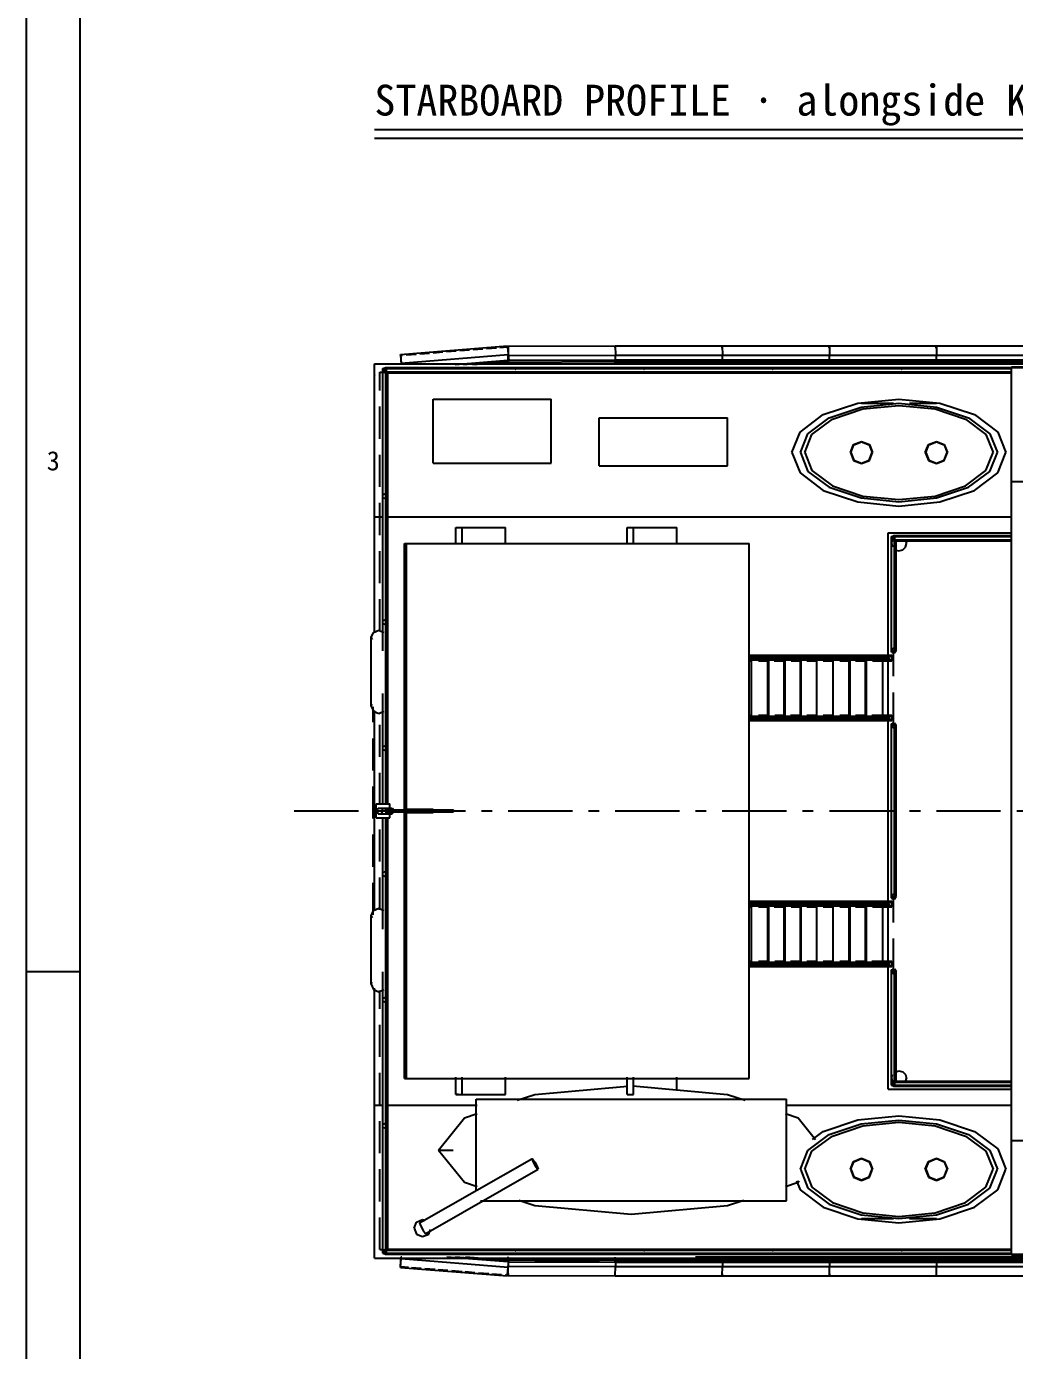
# Model space of a CAD drawing. Extents: x 5 to 836, y 5 to 589.
# Drawn here: x 5 to 97.3, y 261.6 to 385.3 of the extents above; entities that cross this region are included whole.
import ezdxf
from ezdxf.enums import TextEntityAlignment as Align

# ---------------------------------------------------------------- set-up
doc = ezdxf.new("R2010")
doc.units = 0
doc.linetypes.add('CENTER', pattern=[10, 6, -1.5, 1, -1.5])
doc.linetypes.add('DASHED', pattern=[4.5, 3, -1.5])
for name, color, linetype in [('CENTRE', 4, 'CENTER'), ('DETAIL', 8, 'CONTINUOUS'), ('FRAME', 7, 'CONTINUOUS'), ('MARKING', 4, 'DASHED'), ('OUTLINE', 7, 'CONTINUOUS'), ('TEXT', 7, 'CONTINUOUS'), ('THIN', 7, 'CONTINUOUS')]:
    doc.layers.add(name, color=color, linetype=linetype)

msp = doc.modelspace()

# ---------------------------------------------------------------- linework, layer by layer
at = {"layer": 'CENTRE'}
msp.add_line((30, 312), (480, 312), dxfattribs=at)
at = {"layer": 'DETAIL'}
for p, q in [((39.93, 354.67), (49.93, 355.47)), ((47.98, 355.23), (48.89, 355.3)), ((49.23, 355.33), (49.93, 355.39)), ((49.93, 355.39), (49.93, 355.47)), ((49.93, 355.47), (50, 354.65)), ((49.93, 355.39), (49.94, 355.18)), ((49.99, 355.43), (59.99, 355.46)), ((49.99, 355.16), (49.99, 355.43)), ((50, 355.43), (60, 355.47)), ((50, 355.43), (50.01, 354.57)), ((59.99, 355.33), (60, 355.47)), ((59.99, 355.33), (59.99, 355.46)), ((60, 355.47), (60.01, 354.6)), ((60, 355.47), (152.1, 355.47)), ((60, 355.47), (60.01, 354.6)), ((69.99, 355.33), (70, 355.47)), ((70, 355.47), (70.01, 354.6)), ((70, 355.47), (70, 355.33)), ((70, 355.27), (70, 355.47)), ((79.99, 355.33), (80, 355.47)), ((80, 355.47), (80.01, 354.6)), ((80, 355.27), (80, 355.47)), ((89.99, 355.27), (90, 355.47)), ((90, 355.47), (90.01, 354.6)), ((90, 355.47), (90, 355.33)), ((39.93, 354.59), (39.93, 354.67)), ((39.93, 354.67), (40, 353.85)), ((39.93, 354.59), (40.14, 354.6)), ((39.93, 354.59), (39.99, 353.76)), ((40, 353.85), (50, 354.65)), ((40.48, 354.63), (41.39, 354.7)), ((41.73, 354.73), (42.64, 354.8)), ((42.98, 354.83), (43.89, 354.9)), ((44.23, 354.93), (45.14, 355)), ((45.03, 353.73), (49.96, 354.13)), ((45.48, 355.03), (46.39, 355.1)), ((46.71, 353.73), (49.98, 353.99)), ((46.73, 355.13), (47.64, 355.2)), ((49.96, 354.13), (49.97, 354.06)), ((49.96, 354.13), (49.98, 353.99)), ((49.98, 353.99), (50, 353.73)), ((50, 354.65), (50.05, 354.09)), ((50, 354.14), (60, 354.18)), ((50, 354.07), (50, 354.14)), ((50, 354.14), (50, 353.96)), ((50, 353.96), (60, 354)), ((50.01, 354.57), (60.01, 354.6)), ((50.01, 354.04), (50.01, 354.57)), ((60, 354.04), (60, 354.18)), ((60, 354.18), (60, 354)), ((60, 354.04), (60, 354.18)), ((60, 354.18), (129.37, 354.18)), ((60, 354.18), (60, 353.99)), ((60, 354), (60, 353.73)), ((60, 353.88), (60, 354)), ((60, 353.99), (128.88, 353.99)), ((60.01, 354.07), (60.01, 354.6)), ((60.01, 354.6), (152.03, 354.6)), ((60.01, 354.07), (60.01, 354.6)), ((70, 354.04), (70, 354.18)), ((70, 354.18), (70, 353.99)), ((70, 354.18), (70, 354.04)), ((70, 353.73), (70, 353.99)), ((70, 353.88), (70, 353.99)), ((70.01, 354.07), (70.01, 354.6)), ((80, 354.04), (80, 354.18)), ((80, 354.18), (80, 353.99)), ((80, 354.18), (80, 354.04)), ((80, 353.73), (80, 353.99)), ((80, 353.88), (80, 353.99)), ((80.01, 354.07), (80.01, 354.6)), ((90, 354.04), (90, 354.18)), ((90, 354.18), (90, 353.99)), ((90, 354.18), (90, 354.04)), ((90, 353.73), (90, 353.99)), ((90, 353.88), (90, 353.99)), ((90.01, 354.07), (90.01, 354.6)), ((37.5, 328.65), (37.5, 353.8)), ((37.5, 353.8), (111.5, 353.8)), ((38.3, 353.35), (38.58, 353.44)), ((38.3, 326.97), (38.3, 353.35)), ((38.3, 353.2), (38.69, 353.2)), ((38.3, 353.05), (38.58, 352.96)), ((38.5, 353.01), (38.5, 353.44)), ((38.5, 353.44), (129.76, 353.44)), ((38.5, 353.35), (97.08, 353.35)), ((38.5, 353.05), (97.08, 353.05)), ((38.58, 353.44), (38.72, 353.25)), ((38.58, 312.56), (38.58, 353.2)), ((38.58, 352.96), (38.68, 353.1)), ((38.64, 352.96), (97.08, 352.96)), ((38.75, 312.56), (38.75, 353.06)), ((40, 353.85), (40.01, 353.78)), ((50, 353.96), (50, 353.77)), ((50.32, 353.35), (50.6, 353.44)), ((50.32, 353.29), (50.32, 353.35)), ((50.32, 353.05), (50.32, 353.11)), ((50.32, 353.05), (50.6, 352.96)), ((50.6, 353.44), (50.74, 353.25)), ((50.6, 352.96), (50.71, 353.1)), ((62.35, 353.35), (62.63, 353.44)), ((62.35, 353.29), (62.35, 353.35)), ((62.35, 353.05), (62.35, 353.11)), ((62.35, 353.05), (62.63, 352.96)), ((62.63, 353.44), (62.77, 353.25)), ((62.63, 352.96), (62.73, 353.1)), ((74.38, 353.35), (74.66, 353.44)), ((74.38, 353.29), (74.38, 353.35)), ((74.38, 353.05), (74.38, 353.11)), ((74.38, 353.05), (74.66, 352.96)), ((74.66, 353.44), (74.79, 353.25)), ((74.66, 352.96), (74.76, 353.1)), ((86.4, 353.35), (86.68, 353.44)), ((86.4, 353.29), (86.4, 353.35)), ((86.4, 353.05), (86.4, 353.11)), ((86.4, 353.05), (86.68, 352.96)), ((86.68, 353.44), (86.82, 353.25)), ((86.68, 352.96), (86.79, 353.1)), ((97, 353.5), (132.5, 353.5)), ((97, 270.5), (97, 353.5)), ((37.5, 352.1), (37.57, 352.11)), ((43, 344.5), (43, 350.5)), ((54, 344.5), (54, 350.5)), ((82.67, 350.12), (86.5, 350.5)), ((86.5, 350.5), (90.33, 350.12)), ((77.26, 347.41), (79.43, 349.04)), ((79.43, 349.04), (82.67, 350.12)), ((79.99, 348.75), (82.98, 349.75)), ((80.28, 348.61), (83.13, 349.57)), ((82.98, 349.75), (86.5, 350.1)), ((83.13, 349.57), (86.5, 349.9)), ((86.5, 350.1), (90.02, 349.75)), ((86.5, 349.9), (89.87, 349.57)), ((89.87, 349.57), (92.72, 348.61)), ((90.02, 349.75), (93.01, 348.75)), ((90.33, 350.12), (93.57, 349.04)), ((93.57, 349.04), (95.74, 347.41)), ((58.5, 348.75), (70.5, 348.75)), ((58.5, 344.25), (58.5, 348.75)), ((70.5, 344.25), (70.5, 348.75)), ((78, 347.26), (79.99, 348.75)), ((78.37, 347.18), (80.28, 348.61)), ((92.72, 348.61), (94.63, 347.18)), ((93.01, 348.75), (95, 347.26)), ((76.5, 345.5), (77.26, 347.41)), ((77.3, 345.5), (78, 347.26)), ((77.7, 345.5), (78.37, 347.18)), ((94.63, 347.18), (95.3, 345.5)), ((95, 347.26), (95.7, 345.5)), ((95.74, 347.41), (96.5, 345.5)), ((76.5, 345.5), (77.26, 343.59)), ((77.3, 345.5), (78, 343.74)), ((77.7, 345.5), (78.37, 343.82)), ((81.96, 345.5), (82.26, 346.24)), ((81.96, 345.5), (82.26, 344.76)), ((82, 345.5), (82.29, 346.21)), ((82, 345.5), (82.29, 344.79)), ((82.26, 346.24), (83, 346.54)), ((82.29, 346.21), (83, 346.5)), ((83, 346.54), (83.74, 346.24)), ((83, 346.5), (83.71, 346.21)), ((83.71, 346.21), (84, 345.5)), ((83.71, 344.79), (84, 345.5)), ((83.74, 346.24), (84.04, 345.5)), ((83.74, 344.76), (84.04, 345.5)), ((88.96, 345.5), (89.26, 346.24)), ((88.96, 345.5), (89.26, 344.76)), ((89, 345.5), (89.29, 346.21)), ((89, 345.5), (89.29, 344.79)), ((89.26, 346.24), (90, 346.54)), ((89.29, 346.21), (90, 346.5)), ((90, 346.54), (90.74, 346.24)), ((90, 346.5), (90.71, 346.21)), ((90.71, 346.21), (91, 345.5)), ((90.71, 344.79), (91, 345.5)), ((90.74, 346.24), (91.04, 345.5)), ((90.74, 344.76), (91.04, 345.5)), ((94.63, 343.82), (95.3, 345.5)), ((95, 343.74), (95.7, 345.5)), ((95.74, 343.59), (96.5, 345.5)), ((58.5, 344.25), (70.5, 344.25)), ((82.26, 344.76), (83, 344.46)), ((82.29, 344.79), (83, 344.5)), ((83, 344.5), (83.71, 344.79)), ((83, 344.46), (83.74, 344.76)), ((89.26, 344.76), (90, 344.46)), ((89.29, 344.79), (90, 344.5)), ((90, 344.5), (90.71, 344.79)), ((90, 344.46), (90.74, 344.76)), ((77.26, 343.59), (79.43, 341.96)), ((78, 343.74), (79.99, 342.25)), ((78.37, 343.82), (80.28, 342.39)), ((92.72, 342.39), (94.63, 343.82)), ((93.01, 342.25), (95, 343.74)), ((93.57, 341.96), (95.74, 343.59)), ((38.3, 341.58), (38.58, 341.67)), ((38.58, 341.67), (38.75, 341.43)), ((79.43, 341.96), (82.67, 340.88)), ((79.99, 342.25), (82.98, 341.25)), ((80.28, 342.39), (83.13, 341.43)), ((89.87, 341.43), (92.72, 342.39)), ((90.02, 341.25), (93.01, 342.25)), ((90.33, 340.88), (93.57, 341.96)), ((97, 342.8), (268.7, 342.8)), ((38.3, 341.28), (38.58, 341.19)), ((38.58, 341.19), (38.75, 341.43)), ((82.67, 340.88), (86.5, 340.5)), ((82.98, 341.25), (86.5, 340.9)), ((83.13, 341.43), (86.5, 341.1)), ((86.5, 341.1), (89.87, 341.43)), ((86.5, 340.9), (90.02, 341.25)), ((86.5, 340.5), (90.33, 340.88)), ((37.5, 339.5), (38.34, 339.5)), ((38.76, 339.5), (97.09, 339.5)), ((45.1, 338.5), (49.75, 338.5)), ((45.1, 336.96), (45.1, 338.5)), ((45.25, 338.43), (45.25, 338.5)), ((45.7, 336.96), (45.7, 338.5)), ((49.75, 336.96), (49.75, 338.5)), ((61.1, 338.5), (65.75, 338.5)), ((61.1, 336.96), (61.1, 338.5)), ((61.25, 338.43), (61.25, 338.5)), ((61.7, 336.96), (61.7, 338.5)), ((65.75, 336.96), (65.75, 338.5)), ((85.5, 338), (97.08, 338)), ((85.5, 326.38), (85.5, 338)), ((40.3, 337), (72.5, 337)), ((40.3, 287), (40.3, 337)), ((40.5, 287), (40.5, 337)), ((72.5, 287), (72.5, 337)), ((85.8, 337.65), (86.08, 337.74)), ((85.8, 326.85), (85.8, 337.65)), ((85.8, 337.5), (86.19, 337.5)), ((85.8, 337), (85.89, 337.35)), ((85.8, 337.35), (86.08, 337.26)), ((85.8, 337), (85.89, 336.65)), ((86, 337.31), (86, 337.74)), ((86, 337.74), (97.08, 337.74)), ((86, 337.65), (97.08, 337.65)), ((86, 337.35), (97.08, 337.35)), ((86.08, 337.74), (86.22, 337.55)), ((86.08, 327), (86.08, 337.5)), ((86.08, 337.26), (86.18, 337.4)), ((86.14, 337.26), (97.08, 337.26)), ((86.25, 327), (86.25, 337.36)), ((86.27, 337.64), (86.5, 337.7)), ((86.5, 337.7), (86.73, 337.64)), ((86.85, 336.39), (87.11, 336.65)), ((87.11, 336.65), (87.2, 337)), ((87.12, 337.29), (87.2, 337)), ((86.21, 336.38), (86.5, 336.3)), ((86.5, 336.3), (86.85, 336.39)), ((38.3, 329.8), (38.58, 329.89)), ((38.3, 329.51), (38.58, 329.42)), ((38.58, 329.89), (38.75, 329.66)), ((38.58, 329.42), (38.75, 329.66)), ((85.8, 327.15), (86.08, 327.24)), ((85.8, 327), (86.25, 327)), ((85.8, 326.85), (86.08, 326.76)), ((86.08, 327.24), (86.25, 327)), ((86.08, 326.76), (86.25, 327)), ((72.42, 326.3), (85.53, 326.3)), ((72.44, 326.56), (85.83, 326.56)), ((72.44, 326.47), (85.79, 326.47)), ((72.44, 326.13), (85.79, 326.13)), ((72.44, 326.04), (72.79, 326.04)), ((72.74, 320.77), (72.74, 326.16)), ((73.37, 326.04), (74.39, 326.04)), ((74.26, 320.77), (74.26, 326.16)), ((74.34, 320.84), (74.34, 326.09)), ((74.83, 326.04), (75.88, 326.04)), ((75.78, 320.77), (75.78, 326.16)), ((75.86, 320.84), (75.86, 326.09)), ((76.44, 326.04), (77.39, 326.04)), ((77.3, 320.77), (77.3, 326.16)), ((77.38, 320.84), (77.38, 326.09)), ((77.9, 326.04), (78.88, 326.04)), ((78.82, 320.77), (78.82, 326.16)), ((79.43, 326.04), (80.39, 326.04)), ((80.34, 320.77), (80.34, 326.16)), ((80.97, 326.04), (81.99, 326.04)), ((81.86, 320.77), (81.86, 326.16)), ((81.94, 320.84), (81.94, 326.09)), ((82.43, 326.04), (83.48, 326.04)), ((83.38, 320.77), (83.38, 326.16)), ((83.46, 320.84), (83.46, 326.09)), ((84.04, 326.04), (85.83, 326.04)), ((84.98, 320.84), (84.98, 326.09)), ((85.47, 326.35), (85.57, 326.56)), ((85.49, 326.2), (85.57, 326.04)), ((85.5, 320.78), (85.5, 326.17)), ((85.53, 326.3), (85.61, 326.47)), ((85.53, 326.3), (85.61, 326.13)), ((85.73, 326.3), (85.87, 326.3)), ((85.79, 326.47), (85.87, 326.3)), ((85.79, 326.13), (85.87, 326.3)), ((85.83, 326.56), (85.96, 326.3)), ((85.83, 326.04), (85.96, 326.3)), ((38.3, 312.56), (38.3, 322.98)), ((37.5, 302.69), (37.5, 321.38)), ((72.42, 320.7), (85.53, 320.7)), ((72.44, 320.96), (72.79, 320.96)), ((72.44, 320.87), (85.79, 320.87)), ((73.37, 320.96), (74.39, 320.96)), ((74.9, 320.96), (75.88, 320.96)), ((76.37, 320.96), (77.39, 320.96)), ((77.9, 320.96), (78.88, 320.96)), ((79.43, 320.96), (80.39, 320.96)), ((80.97, 320.96), (81.99, 320.96)), ((82.43, 320.96), (83.48, 320.96)), ((83.97, 320.96), (85.83, 320.96)), ((85.47, 320.75), (85.57, 320.96)), ((85.49, 320.6), (85.57, 320.44)), ((85.5, 303.36), (85.5, 320.57)), ((85.53, 320.7), (85.61, 320.87)), ((85.53, 320.7), (85.61, 320.53)), ((85.73, 320.7), (85.87, 320.7)), ((85.79, 320.87), (85.87, 320.7)), ((85.79, 320.53), (85.87, 320.7)), ((85.83, 320.96), (85.96, 320.7)), ((85.83, 320.44), (85.96, 320.7)), ((72.44, 320.53), (85.79, 320.53)), ((72.44, 320.44), (85.83, 320.44)), ((85.8, 320.15), (86.08, 320.24)), ((85.8, 303.85), (85.8, 320.15)), ((85.8, 320), (86.25, 320)), ((85.8, 319.85), (86.08, 319.76)), ((86.08, 320.24), (86.25, 320)), ((86.08, 304), (86.08, 320)), ((86.08, 319.76), (86.25, 320)), ((86.25, 304), (86.25, 320)), ((38.3, 318.03), (38.58, 318.12)), ((38.58, 318.12), (38.75, 317.89)), ((38.3, 317.74), (38.58, 317.65)), ((38.58, 317.65), (38.75, 317.89)), ((37.65, 312.65), (38.95, 312.65)), ((37.65, 311.35), (37.65, 312.65)), ((37.7, 312), (37.85, 312.26)), ((37.7, 312), (37.83, 312)), ((37.7, 312), (37.85, 311.74)), ((37.85, 312.26), (39.15, 312.26)), ((38.15, 312.26), (38.3, 312)), ((38.15, 311.74), (38.3, 312)), ((38.3, 312), (39.3, 312)), ((38.5, 311.9), (38.5, 312.1)), ((38.5, 312.1), (44.9, 312.1)), ((38.5, 311.9), (44.9, 311.9)), ((38.95, 311.35), (38.95, 312.65)), ((39.15, 312.26), (39.3, 312)), ((39.15, 311.74), (39.3, 312)), ((40.4, 312.15), (43, 312.15)), ((44.9, 311.9), (44.9, 312.1)), ((37.65, 311.35), (38.95, 311.35)), ((37.85, 311.74), (39.15, 311.74)), ((38.3, 300.95), (38.3, 311.37)), ((38.58, 270.8), (38.58, 311.37)), ((38.75, 270.87), (38.75, 311.37)), ((40.4, 311.85), (43, 311.85)), ((38.3, 306.26), (38.58, 306.35)), ((38.3, 305.97), (38.58, 305.88)), ((38.58, 306.35), (38.75, 306.11)), ((38.58, 305.88), (38.75, 306.11)), ((72.42, 303.3), (85.53, 303.3)), ((72.44, 303.56), (85.83, 303.56)), ((72.44, 303.47), (85.79, 303.47)), ((85.47, 303.35), (85.57, 303.56)), ((85.53, 303.3), (85.61, 303.47)), ((85.53, 303.3), (85.61, 303.13)), ((85.73, 303.3), (85.87, 303.3)), ((85.79, 303.47), (85.87, 303.3)), ((85.79, 303.13), (85.87, 303.3)), ((85.8, 304.15), (86.08, 304.24)), ((85.8, 304), (86.25, 304)), ((85.8, 303.85), (86.08, 303.76)), ((85.83, 303.56), (85.96, 303.3)), ((85.83, 303.04), (85.96, 303.3)), ((86.08, 304.24), (86.25, 304)), ((86.08, 303.76), (86.25, 304)), ((72.44, 303.13), (85.79, 303.13)), ((72.44, 303.04), (72.79, 303.04)), ((72.74, 297.77), (72.74, 303.16)), ((73.37, 303.04), (74.39, 303.04)), ((74.26, 297.77), (74.26, 303.16)), ((74.34, 297.84), (74.34, 303.09)), ((74.83, 303.04), (75.88, 303.04)), ((75.78, 297.77), (75.78, 303.16)), ((75.86, 297.84), (75.86, 303.09)), ((76.44, 303.04), (77.39, 303.04)), ((77.3, 297.77), (77.3, 303.16)), ((77.38, 297.84), (77.38, 303.09)), ((77.9, 303.04), (78.88, 303.04)), ((78.82, 297.77), (78.82, 303.16)), ((79.43, 303.04), (80.39, 303.04)), ((80.34, 297.77), (80.34, 303.16)), ((80.97, 303.04), (81.99, 303.04)), ((81.86, 297.77), (81.86, 303.16)), ((81.94, 297.84), (81.94, 303.09)), ((82.43, 303.04), (83.48, 303.04)), ((83.38, 297.77), (83.38, 303.16)), ((83.46, 297.84), (83.46, 303.09)), ((84.04, 303.04), (85.83, 303.04)), ((84.98, 297.84), (84.98, 303.09)), ((85.49, 303.2), (85.57, 303.04)), ((85.5, 297.76), (85.5, 303.22)), ((72.42, 297.7), (85.53, 297.7)), ((72.44, 297.96), (72.79, 297.96)), ((72.44, 297.87), (85.79, 297.87)), ((72.44, 297.53), (85.79, 297.53)), ((72.44, 297.44), (85.83, 297.44)), ((73.37, 297.96), (74.39, 297.96)), ((74.9, 297.96), (75.88, 297.96)), ((76.37, 297.96), (77.39, 297.96)), ((77.9, 297.96), (78.88, 297.96)), ((79.43, 297.96), (80.39, 297.96)), ((80.97, 297.96), (81.99, 297.96)), ((82.43, 297.96), (83.48, 297.96)), ((83.97, 297.96), (85.83, 297.96)), ((85.47, 297.75), (85.57, 297.96)), ((85.49, 297.6), (85.57, 297.44)), ((85.5, 286), (85.5, 297.62)), ((85.53, 297.7), (85.61, 297.87)), ((85.53, 297.7), (85.61, 297.53)), ((85.73, 297.7), (85.87, 297.7)), ((85.79, 297.87), (85.87, 297.7)), ((85.79, 297.53), (85.87, 297.7)), ((85.8, 297.15), (86.08, 297.24)), ((85.8, 286.35), (85.8, 297.15)), ((85.83, 297.96), (85.96, 297.7)), ((85.83, 297.44), (85.96, 297.7)), ((86.08, 297.24), (86.25, 297)), ((38.3, 270.65), (38.3, 296.96)), ((85.8, 297), (86.25, 297)), ((85.8, 296.85), (86.08, 296.76)), ((86.08, 286.5), (86.08, 297)), ((86.08, 296.76), (86.25, 297)), ((86.25, 286.57), (86.25, 297)), ((37.5, 270.2), (37.5, 295.42)), ((38.3, 294.49), (38.58, 294.58)), ((38.58, 294.58), (38.75, 294.34)), ((38.3, 294.2), (38.58, 294.11)), ((38.58, 294.11), (38.75, 294.34)), ((85.8, 287), (85.89, 287.35)), ((86.21, 287.62), (86.5, 287.7)), ((86.5, 287.7), (86.85, 287.61)), ((86.85, 287.61), (87.11, 287.35)), ((87.11, 287.35), (87.2, 287)), ((40.3, 287), (72.5, 287)), ((45.1, 285.5), (45.1, 287.11)), ((45.7, 285.5), (45.7, 287.11)), ((49.75, 285.5), (49.75, 287.11)), ((61.1, 285.5), (61.1, 287.11)), ((61.7, 285.5), (61.7, 287.11)), ((65.75, 285.85), (65.75, 287.11)), ((85.5, 286), (97.08, 286)), ((85.8, 287), (85.89, 286.65)), ((85.8, 286.65), (86.08, 286.74)), ((85.8, 286.5), (86.19, 286.5)), ((85.8, 286.35), (86.08, 286.26)), ((86, 286.26), (86, 286.69)), ((86, 286.65), (97.08, 286.65)), ((86, 286.35), (97.08, 286.35)), ((86, 286.26), (97.08, 286.26)), ((86.08, 286.74), (86.22, 286.55)), ((86.08, 286.26), (86.18, 286.4)), ((86.14, 286.74), (97.08, 286.74)), ((86.44, 286.32), (86.5, 286.3)), ((86.5, 286.3), (86.56, 286.32)), ((87.11, 286.65), (87.2, 287)), ((45.1, 285.5), (49.75, 285.5)), ((45.25, 285.5), (45.25, 285.57)), ((47, 285.05), (76, 285.05)), ((47, 276.46), (47, 285.05)), ((61.1, 285.5), (61.7, 285.5)), ((76, 275.55), (76, 285.05)), ((37.5, 284.5), (38.34, 284.5)), ((38.76, 284.5), (47.09, 284.5)), ((75.93, 284.5), (97.09, 284.5)), ((82.67, 283.12), (86.5, 283.5)), ((86.5, 283.5), (90.33, 283.12)), ((38.3, 282.72), (38.58, 282.81)), ((38.3, 282.42), (38.58, 282.33)), ((38.58, 282.81), (38.75, 282.57)), ((38.58, 282.33), (38.75, 282.57)), ((43.5, 280.3), (45.91, 283.3)), ((77.09, 283.3), (78.71, 281.28)), ((79.43, 282.04), (82.67, 283.12)), ((79.99, 281.75), (82.98, 282.75)), ((80.28, 281.61), (83.13, 282.57)), ((82.98, 282.75), (86.5, 283.1)), ((83.13, 282.57), (86.5, 282.9)), ((86.5, 283.1), (90.02, 282.75)), ((86.5, 282.9), (89.87, 282.57)), ((89.87, 282.57), (92.72, 281.61)), ((90.02, 282.75), (93.01, 281.75)), ((90.33, 283.12), (93.57, 282.04)), ((78, 280.26), (79.99, 281.75)), ((78.37, 280.18), (80.28, 281.61)), ((78.43, 281.29), (79.43, 282.04)), ((92.72, 281.61), (94.63, 280.18)), ((93.01, 281.75), (95, 280.26)), ((93.57, 282.04), (95.74, 280.41)), ((97, 281.2), (268.7, 281.2)), ((43.5, 280.3), (44.87, 280.3)), ((43.5, 280.3), (45.91, 277.3)), ((77.3, 278.5), (78, 280.26)), ((77.7, 278.5), (78.37, 280.18)), ((94.63, 280.18), (95.3, 278.5)), ((95, 280.26), (95.7, 278.5)), ((95.74, 280.41), (96.5, 278.5)), ((52.2, 279.49), (52.27, 279.47)), ((52.2, 279.49), (52.3, 279.23)), ((52.27, 279.47), (52.48, 279.17)), ((52.3, 279.23), (52.52, 278.83)), ((52.48, 279.17), (52.7, 278.77)), ((52.52, 278.83), (52.73, 278.53)), ((52.7, 278.77), (52.8, 278.51)), ((52.73, 278.53), (52.8, 278.51)), ((77.3, 278.5), (78, 276.74)), ((77.7, 278.5), (78.37, 276.82)), ((81.96, 278.5), (82.26, 279.24)), ((81.96, 278.5), (82.26, 277.76)), ((82, 278.5), (82.29, 279.21)), ((82, 278.5), (82.29, 277.79)), ((82.26, 279.24), (83, 279.54)), ((82.29, 279.21), (83, 279.5)), ((83, 279.54), (83.74, 279.24)), ((83, 279.5), (83.71, 279.21)), ((83.71, 279.21), (84, 278.5)), ((83.71, 277.79), (84, 278.5)), ((83.74, 279.24), (84.04, 278.5)), ((83.74, 277.76), (84.04, 278.5)), ((88.96, 278.5), (89.26, 279.24)), ((88.96, 278.5), (89.26, 277.76)), ((89, 278.5), (89.29, 279.21)), ((89, 278.5), (89.29, 277.79)), ((89.26, 279.24), (90, 279.54)), ((89.29, 279.21), (90, 279.5)), ((90, 279.54), (90.74, 279.24)), ((90, 279.5), (90.71, 279.21)), ((90.71, 279.21), (91, 278.5)), ((90.71, 277.79), (91, 278.5)), ((90.74, 279.24), (91.04, 278.5)), ((90.74, 277.76), (91.04, 278.5)), ((94.63, 276.82), (95.3, 278.5)), ((95, 276.74), (95.7, 278.5)), ((95.74, 276.59), (96.5, 278.5)), ((76.93, 277.42), (77.26, 276.59)), ((77.09, 277.3), (77.18, 277.41)), ((82.26, 277.76), (83, 277.46)), ((82.29, 277.79), (83, 277.5)), ((83, 277.5), (83.71, 277.79)), ((83, 277.46), (83.74, 277.76)), ((89.26, 277.76), (90, 277.46)), ((89.29, 277.79), (90, 277.5)), ((90, 277.5), (90.71, 277.79)), ((90, 277.46), (90.74, 277.76)), ((77.26, 276.59), (79.43, 274.96)), ((78, 276.74), (79.99, 275.25)), ((78.37, 276.82), (80.28, 275.39)), ((92.72, 275.39), (94.63, 276.82)), ((93.01, 275.25), (95, 276.74)), ((93.57, 274.96), (95.74, 276.59)), ((47.42, 275.55), (76, 275.55)), ((79.43, 274.96), (82.67, 273.88)), ((79.99, 275.25), (82.98, 274.25)), ((80.28, 275.39), (83.13, 274.43)), ((89.87, 274.43), (92.72, 275.39)), ((90.02, 274.25), (93.01, 275.25)), ((90.33, 273.88), (93.57, 274.96)), ((41.2, 273), (41.43, 273.57)), ((41.43, 273.57), (42, 273.8)), ((42, 273.8), (42.25, 273.7)), ((82.67, 273.88), (86.5, 273.5)), ((82.98, 274.25), (86.5, 273.9)), ((83.13, 274.43), (86.5, 274.1)), ((86.5, 274.1), (89.87, 274.43)), ((86.5, 273.9), (90.02, 274.25)), ((86.5, 273.5), (90.33, 273.88)), ((41.2, 273), (41.43, 272.43)), ((41.43, 272.43), (42, 272.2)), ((41.7, 273.49), (41.73, 273.48)), ((41.7, 273.49), (41.8, 273.23)), ((41.8, 273.23), (42.02, 272.83)), ((42, 272.2), (42.57, 272.43)), ((42.02, 272.83), (42.23, 272.53)), ((42.23, 272.53), (42.3, 272.51)), ((42.57, 272.43), (42.75, 272.87)), ((37.5, 271.9), (37.57, 271.89)), ((37.5, 270.2), (111.5, 270.2)), ((38.3, 270.95), (38.58, 271.04)), ((38.3, 270.8), (38.69, 270.8)), ((38.3, 270.65), (38.58, 270.56)), ((38.5, 270.56), (38.5, 270.99)), ((38.5, 270.95), (97.08, 270.95)), ((38.5, 270.65), (97.08, 270.65)), ((38.5, 270.56), (129.76, 270.56)), ((38.58, 271.04), (38.72, 270.85)), ((38.58, 270.56), (38.68, 270.7)), ((38.64, 271.04), (97.08, 271.04)), ((39.93, 269.41), (40, 270.31)), ((39.93, 269.33), (40, 270.15)), ((40, 270.31), (40.06, 270.31)), ((40, 270.15), (40.01, 270.29)), ((40, 270.15), (50, 269.35)), ((44.27, 270.33), (49.96, 269.87)), ((46.02, 270.33), (49.98, 270.01)), ((49.96, 269.87), (49.98, 270.01)), ((49.96, 269.87), (49.97, 270)), ((49.98, 270.01), (50, 270.27)), ((50, 270.04), (50, 270.3)), ((50, 270.04), (60, 270)), ((50, 269.86), (50, 270.04)), ((50, 269.99), (50, 269.86)), ((50, 269.35), (50.05, 269.91)), ((50, 269.86), (60, 269.82)), ((50.01, 269.9), (50.01, 269.43)), ((50.32, 270.95), (50.6, 271.04)), ((50.32, 270.89), (50.32, 270.95)), ((50.32, 270.65), (50.32, 270.71)), ((50.32, 270.65), (50.6, 270.56)), ((50.6, 271.04), (50.74, 270.85)), ((50.6, 270.56), (50.71, 270.7)), ((60, 270), (60, 270.27)), ((60, 270.12), (60, 270)), ((60, 270.01), (128.95, 270.01)), ((60, 269.82), (60, 270.01)), ((60, 269.82), (60, 270)), ((60, 269.89), (60, 269.82)), ((60, 269.89), (60, 269.82)), ((60, 269.82), (152.1, 269.82)), ((60.01, 269.87), (60.01, 269.4)), ((60.01, 269.86), (60.01, 269.4)), ((62.35, 270.95), (62.63, 271.04)), ((62.35, 270.89), (62.35, 270.95)), ((62.35, 270.65), (62.35, 270.71)), ((62.35, 270.65), (62.63, 270.56)), ((62.63, 271.04), (62.77, 270.85)), ((62.63, 270.56), (62.73, 270.7)), ((67.5, 270.3), (129.59, 270.3)), ((70, 270.01), (70, 270.27)), ((70, 270.12), (70, 270.01)), ((70, 269.82), (70, 270.03)), ((70, 269.82), (70, 270.01)), ((70, 269.89), (70, 269.82)), ((70.01, 269.87), (70.01, 269.4)), ((74.38, 270.95), (74.66, 271.04)), ((74.38, 270.89), (74.38, 270.95)), ((74.38, 270.65), (74.38, 270.71)), ((74.38, 270.65), (74.66, 270.56)), ((74.66, 271.04), (74.79, 270.85)), ((74.66, 270.56), (74.76, 270.7)), ((80, 270.01), (80, 270.27)), ((80, 270.12), (80, 270.01)), ((80, 269.82), (80, 270.03)), ((80, 269.82), (80, 270.01)), ((80, 269.89), (80, 269.82)), ((80.01, 269.87), (80.01, 269.4)), ((86.4, 270.95), (86.68, 271.04)), ((86.4, 270.89), (86.4, 270.95)), ((86.4, 270.65), (86.4, 270.71)), ((86.4, 270.65), (86.68, 270.56)), ((86.68, 271.04), (86.82, 270.85)), ((86.68, 270.56), (86.79, 270.7)), ((90, 270.01), (90, 270.27)), ((90, 270.12), (90, 270.01)), ((90, 269.82), (90, 270.03)), ((90, 269.82), (90, 270.01)), ((90, 269.89), (90, 269.82)), ((90.01, 269.87), (90.01, 269.4)), ((97, 270.5), (132.5, 270.5)), ((39.93, 269.41), (39.93, 269.33)), ((39.93, 269.41), (40.69, 269.35)), ((39.93, 269.33), (49.93, 268.53)), ((40.97, 269.33), (41.87, 269.26)), ((42.22, 269.23), (43.19, 269.15)), ((43.47, 269.13), (44.37, 269.06)), ((44.72, 269.03), (45.69, 268.95)), ((45.97, 268.93), (46.87, 268.86)), ((47.22, 268.83), (48.19, 268.75)), ((48.47, 268.73), (49.37, 268.66)), ((49.72, 268.63), (49.93, 268.61)), ((49.93, 268.53), (50, 269.35)), ((49.93, 268.61), (49.94, 268.82)), ((49.93, 268.61), (49.93, 268.53)), ((49.99, 268.77), (49.99, 268.57)), ((50, 268.57), (50.01, 269.43)), ((50.01, 269.43), (60.01, 269.4)), ((59.99, 268.6), (59.99, 268.54)), ((59.99, 268.6), (60, 268.53)), ((60, 268.53), (60.01, 269.4)), ((60, 268.53), (60.01, 269.4)), ((60.01, 269.4), (152.03, 269.4)), ((69.99, 268.6), (70, 268.53)), ((70, 268.53), (70.01, 269.4)), ((70, 268.73), (70, 268.53)), ((70, 268.53), (70, 268.6)), ((80, 268.53), (80.01, 269.4)), ((80, 268.73), (80, 268.53)), ((80, 268.6), (80, 268.53)), ((89.99, 268.73), (90, 268.53)), ((90, 268.53), (90.01, 269.4)), ((90, 268.53), (90, 268.6)), ((49.99, 268.57), (59.99, 268.54)), ((50, 268.57), (60, 268.53)), ((60, 268.53), (152.1, 268.53))]:
    msp.add_line(p, q, dxfattribs=at)
at = {"layer": 'FRAME'}
msp.add_line((10, 10), (10, 584), dxfattribs=at)
at = {"layer": 'MARKING'}
for p, q in [((38, 353), (38.35, 353)), ((38, 328.79), (38, 353)), ((38.77, 353), (97.08, 353)), ((83, 350.1), (90, 350.1)), ((86, 320.08), (86, 326.87)), ((37.37, 302.28), (37.37, 321.72)), ((38, 312.56), (38, 321.17)), ((38, 302.76), (38, 311.37)), ((86, 297.06), (86, 303.92)), ((38, 271), (38, 295.21)), ((83, 273.9), (90, 273.9)), ((38, 271), (38.35, 271)), ((38.77, 271), (97.08, 271))]:
    msp.add_line(p, q, dxfattribs=at)
at = {"layer": 'OUTLINE'}
for p, q in [((37.5, 352.8), (37.57, 352.81)), ((37.5, 328.66), (37.5, 352.8)), ((45.83, 353.73), (47.5, 353.87)), ((47.5, 353.87), (48.75, 353.9)), ((37.5, 352.1), (37.57, 352.11)), ((43, 350.5), (54, 350.5)), ((43, 344.5), (54, 344.5)), ((37.2, 328.2), (37.41, 328.69)), ((37.2, 328.2), (37.28, 328.01)), ((37.2, 321.8), (37.2, 328.2)), ((37.41, 328.69), (37.9, 328.9)), ((37.9, 328.9), (38.39, 328.69)), ((38.6, 323.14), (38.6, 326.86)), ((37.2, 321.8), (37.28, 321.99)), ((37.2, 321.8), (37.41, 321.31)), ((37.41, 321.31), (37.9, 321.1)), ((37.5, 302.69), (37.5, 321.38)), ((37.9, 321.1), (38.39, 321.31)), ((40.4, 311.85), (40.4, 312.15)), ((43, 311.85), (43, 312.15)), ((37.2, 302.2), (37.41, 302.69)), ((37.2, 295.8), (37.2, 302.2)), ((37.2, 302.2), (37.28, 302.01)), ((37.41, 302.69), (37.9, 302.9)), ((37.9, 302.9), (38.39, 302.69)), ((38.6, 297.14), (38.6, 300.86)), ((37.2, 295.8), (37.28, 295.99)), ((37.2, 295.8), (37.41, 295.31)), ((37.41, 295.31), (37.9, 295.1)), ((37.5, 271.2), (37.5, 295.41)), ((37.9, 295.1), (38.39, 295.31)), ((52.5, 285.5), (61.15, 286.27)), ((61.64, 286.29), (70.5, 285.5)), ((50.85, 284.95), (52.5, 285.5)), ((70.5, 285.5), (72.15, 284.95)), ((45.91, 283.3), (47.1, 283.7)), ((75.9, 283.7), (77.09, 283.3)), ((41.7, 273.49), (52.2, 279.49)), ((42.3, 272.51), (52.8, 278.51)), ((45.91, 277.3), (47.1, 276.9)), ((75.9, 276.9), (77.09, 277.3)), ((50.98, 275.61), (52.5, 275.1)), ((52.5, 275.1), (61.5, 274.3)), ((61.5, 274.3), (70.5, 275.1)), ((70.5, 275.1), (72.02, 275.61)), ((37.5, 271.9), (37.57, 271.89)), ((37.5, 271.2), (37.57, 271.19)), ((45.07, 270.33), (47.5, 270.13)), ((47.5, 270.13), (49.24, 270.09)), ((51.39, 270.03), (52.5, 270)), ((52.5, 270), (58.54, 270))]:
    msp.add_line(p, q, dxfattribs=at)
at = {"layer": 'THIN'}
for p, q in [((5, 5), (5, 589)), ((37.5, 375.7), (169.9, 375.7)), ((37.5, 374.9), (169.9, 374.9)), ((5, 297), (10, 297))]:
    msp.add_line(p, q, dxfattribs=at)

# ---------------------------------------------------------------- texts
at = {"layer": 'TEXT'}
msp.add_text('STARBOARD PROFILE · alongside Kitano-jima, ramp on the pier', height=2.88, dxfattribs=at).set_placement((37.5, 377))
msp.add_text('3', height=1.8, dxfattribs=at).set_placement((7.5, 343.83), align=Align.CENTER)

doc.saveas('drawing.dxf')
